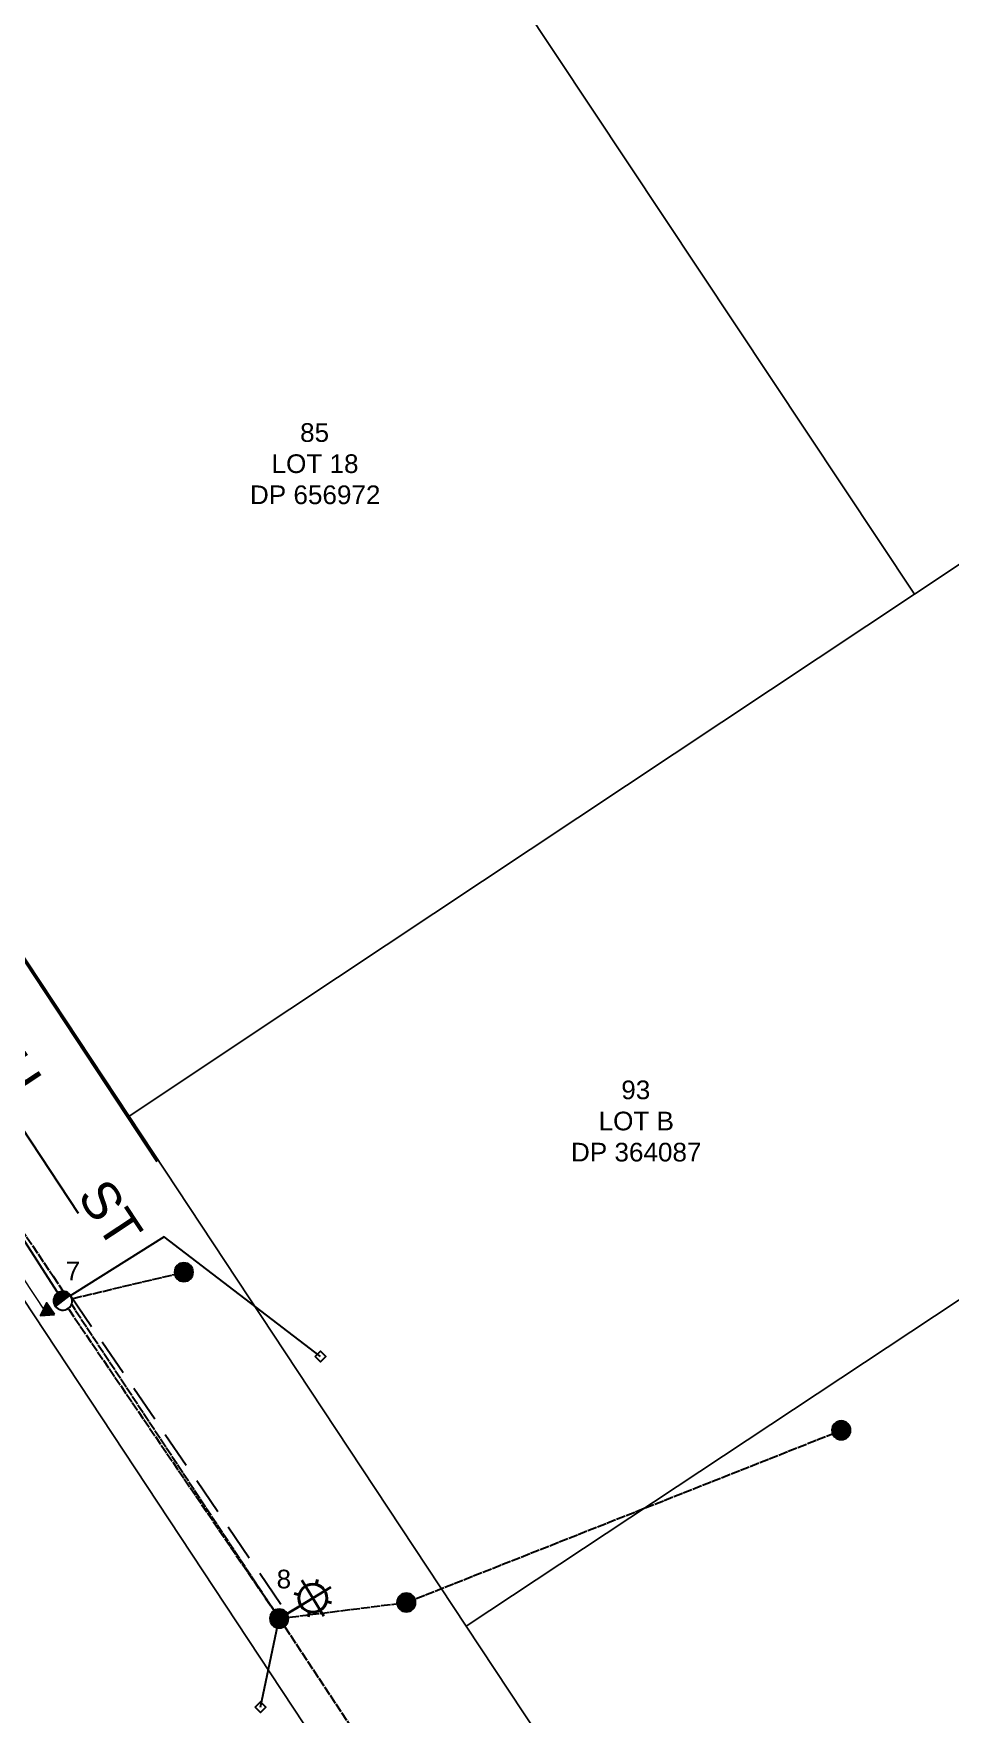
# Model space of a CAD drawing. Header units: metres. Extents: x 302064 to 304096, y 6268242 to 6271990.
# Drawn here: x 303094.3 to 303192.6, y 6271036.3 to 6271216.3 of the extents above; entities that cross this region are included whole.
import ezdxf
from ezdxf.enums import TextEntityAlignment as Align

# ---------------------------------------------------------------- set-up
doc = ezdxf.new("R2010")
doc.units = ezdxf.units.M
for name, pattern in [('Cable Exist OH', [1, 1, 0]), ('Cable New OH', [6, 4, -2]), ('IE Trench LV', [6.5, 5, -1.5]), ('IECLTRLV', [6.5, 5, -1.5])]:
    doc.linetypes.add(name, pattern=pattern)
doc.layers.get('0').update_dxf_attribs({"color": 6})
for name, color, linetype in [('_User Miscellaneous1', 7, 'Continuous'), ('_User_LV_Exist', 7, 'Continuous'), ('DEVELOP', 2, 'Continuous'), ('Equip_SP_HV_NEW', 7, 'Continuous'), ('Equip_SP_SL_EXT', 7, 'Continuous'), ('Mains_LV_EXT', 5, 'Continuous'), ('Services_SP_EXT', 7, 'Continuous'), ('SupportsOH_SP_TR_HV_LV_SL_EXT', 7, 'Continuous'), ('SupportsOH_SP_TR_HV_LV_SL_MOD', 3, 'Continuous'), ('SupportsOH_SP_TR_HV_LV_SL_NEW', 7, 'Continuous'), ('XR01255_CC_DES$0$ROAD_CONTROL', 252, 'Continuous'), ('XR01255_CC_LOT_LAYOUT$0$F_LOT', 252, 'Continuous'), ('XR01255_CC_SURVEY$0$SERVICES-ELECTRICTY', 1, 'Continuous')]:
    doc.layers.add(name, color=color, linetype=linetype)
for name, color, linetype, lineweight in [('Cadastre Land Parcels_SP_EXT', 7, 'Continuous', 5), ('Cadastre Roads_SP_EXT', 9, 'Continuous', 5), ('Trench_SP_NEW', 7, 'IECLTRLV', 20)]:
    doc.layers.add(name, color=color, linetype=linetype, lineweight=lineweight)
doc.styles.add('iecARIAL', font='arial.ttf', dxfattribs={"height": 2})
doc.styles.add('POLE_LABEL', font='arial.ttf')
doc.styles.get("Standard").update_dxf_attribs({"font": 'arial.ttf'})
doc.linetypes.add('IE Trench HV', pattern='A,7,-0.2,["/",Standard,S=3,R=0,X=0.6,Y=-1.4],-2.5', length=9.7)
doc.linetypes.add('IECLNDOT', pattern='A,0,-0.1,[133,ltypeshp.shx,S=0.1,R=0,X=-0.2,Y=0],-3.5', length=3.6)

# ---------------------------------------------------------------- blocks, each defined once
blk = doc.blocks.new('SL_LANTERN_EXT')
at = {"lineweight": 40}
for p, q in [((-1.46, 5.68), (-1.06, 5.28)), ((0, 1.97), (0, 6.47)), ((1.46, 5.68), (1.06, 5.28)), ((-2.25, 4.22), (2.25, 4.22)), ((-1.46, 2.76), (-1.06, 3.16)), ((0, 0), (0, 2.72)), ((1.46, 2.76), (1.06, 3.16))]:
    blk.add_line(p, q, dxfattribs=at)
blk.add_circle((0, 4.22), 1.5, dxfattribs=at)
at = {"style": 'iecARIAL', "flags": 8}
blk.add_attdef('ASSET_NUM', (1.5, 1.5), '', height=2.5, dxfattribs=at)
for tag, p, height, flags in [('OPERATING_VOLTAGE', (0.98, -1.65), 0.2, 9), ('ORIENTATION', (0.98, -1.85), 0.2, 9), ('CONSTRUCTED_VOLTAGE', (0.98, -0.65), 0.2, 9), ('CONTROL_TYPE', (0.98, -0.85), 0.2, 9), ('LANTERN_PURPOSE', (0.98, -1.05), 0.2, 9), ('LANTERN_TYPE', (0.98, -1.25), 0.2, 9), ('NO_PHASES', (0.98, -1.45), 0.2, 9), ('LNUMBER', (2.18, -3.25), 2.5, 8), ('OWNED_BY', (0.98, -2.05), 0.2, 9), ('STATE', (0.98, -2.25), 0.2, 9), ('USAGE', (0.98, -2.45), 0.2, 9), ('CEXIST', (0.98, -2.65), 0.2, 9), ('CNEW', (0.98, -2.85), 0.2, 9), ('CNUMBER', (0.98, -3.05), 0.2, 9), ('CREMOVE', (0.98, -3.25), 0.2, 9), ('CREPLACE', (0.98, -3.45), 0.2, 9), ('LKINGHEIGHT', (0.98, -3.65), 0.2, 9), ('LBRACKET', (0.98, -3.85), 0.2, 9), ('LBRACKETVOCAB', (0.98, -4.05), 0.2, 9), ('LCATEGORY', (0.98, -4.25), 0.2, 9), ('LCHARGE1', (0.98, -4.45), 0.2, 9), ('LCHARGE1PERCENT', (0.98, -4.65), 0.2, 9), ('LCHARGE2', (0.98, -4.85), 0.2, 9), ('LCHARGE2PERCENT', (0.98, -5.05), 0.2, 9), ('LCHARGE3', (0.98, -5.25), 0.2, 9), ('LCHARGE3PERCENT', (0.98, -5.45), 0.2, 9), ('LEXIST', (0.98, -5.65), 0.2, 9), ('LLAMP', (0.98, -5.85), 0.2, 9), ('LLAMPVOCAB', (0.98, -6.05), 0.2, 9), ('LMAST', (0.98, -6.25), 0.2, 9), ('LMASTVOCAB', (0.98, -6.45), 0.2, 9), ('LNEW', (0.98, -6.65), 0.2, 9), ('LANTNUMBER', (0.98, -6.85), 0.2, 9), ('LOUTREACH', (0.98, -7.25), 0.2, 9), ('LOUTREACHVOCAB', (0.98, -7.45), 0.2, 9), ('LRATECODE', (0.98, -7.65), 0.2, 9), ('LREMOVE', (0.98, -7.85), 0.2, 9), ('LREPLACE', (0.98, -8.05), 0.2, 9), ('LTYPE', (0.98, -8.25), 0.2, 9), ('LTYPEVOCAB', (0.98, -8.45), 0.2, 9), ('LEGEND', (0.98, -8.65), 0.2, 9), ('LOCATION', (0.98, -8.85), 0.2, 9), ('NOTES', (0.98, -9.05), 0.2, 9), ('STREETNAME', (0.98, -9.25), 0.2, 9), ('SUBURB', (0.98, -9.45), 0.2, 1)]:
    blk.add_attdef(tag, p, '', height=height, dxfattribs=dict(flags=flags))
blk = doc.blocks.new('CCP_EXT')
at = {"flags": 9}
for tag, p in [('STATE', (0, -1.8)), ('LIFE_SUPPORT', (0, -1.6)), ('NOTES', (0, -2))]:
    blk.add_attdef(tag, text='', height=0.2, dxfattribs=at).set_placement(p, align=Align.MIDDLE_LEFT)
blk.add_wipeout([(0, 0.57), (0.57, 0), (0, -0.57), (-0.57, 0)])
blk.add_lwpolyline([(-0.57, 0), (0, 0.57), (0.57, 0), (0, -0.57), (-0.57, 0)])
at = {"flags": 1}
blk.add_attdef('Z', (0, 0), '', height=0.2, dxfattribs=at)
at = {"flags": 9}
for tag, p in [('CCP_TYPE', (0, 0)), ('CONSTRUCTED_VOLTAGE', (0, -0.2)), ('OPERATING_VOLTAGE', (0, -0.6)), ('ORIENTATION', (0, -0.8)), ('OWNED_BY', (0, -1)), ('NO_PHASES', (0, -0.4)), ('USAGE', (0, -1.2)), ('LEGEND', (0, -1.4))]:
    blk.add_attdef(tag, text='', height=0.2, dxfattribs=at).set_placement(p, align=Align.MIDDLE_LEFT)
blk = doc.blocks.new('POLE_EXT')
blk.add_hatch(color=256).paths.add_polyline_path([(-1, 0, 1), (1, 0, 1)])
blk.add_lwpolyline([(-1, 0, 1), (1, 0, 1)], format="xyb", close=True)
for tag, height, flags, p in [('pNumber', 2.5, 8, (-17.84, 2.07)), ('OWNED_BY', 0.2, 9, (1.35, -0.4)), ('SPECIAL_USE', 0.2, 9, (1.35, -0.8)), ('STATE', 0.2, 9, (1.35, -1)), ('cLV', 0.2, 9, (1.35, -1.4)), ('hDepth', 0.2, 9, (1.35, -1.6)), ('hDia', 0.2, 9, (1.35, -1.8)), ('PARENT', 0.2, 9, (1.35, -0.6)), ('USAGE', 0.2, 9, (1.35, -1.2)), ('cHV', 0.2, 9, (1.35, -2)), ('cLinedev', 0.2, 9, (1.35, -3.4)), ('LBRACKET', 0.2, 9, (1.35, -2.2)), ('LExisting', 0.2, 9, (1.35, -2.4)), ('LANTNUMBER', 0.2, 9, (1.35, -2.6)), ('LOther', 0.2, 9, (1.35, -2.8)), ('LRemove', 0.2, 9, (1.35, -3)), ('LEGEND', 0.2, 9, (1.35, -3.2)), ('LOCATION', 0.2, 9, (1.35, -3.6)), ('pExisting', 0.2, 9, (1.35, -3.8)), ('pFooting', 0.2, 9, (1.35, -4.4)), ('pNew', 0.2, 9, (1.35, -4.6)), ('pRelocate', 0.2, 9, (1.35, -5)), ('pRemove', 0.2, 9, (1.35, -5.2)), ('pReplace', 0.2, 9, (1.35, -5.4)), ('PFNUMBER', 0.2, 9, (1.35, -4)), ('NEWPFNUMBER', 0.2, 9, (1.35, -4.2)), ('pStay', 0.2, 9, (1.35, -5.6)), ('pType', 0.2, 9, (1.35, -5.8)), ('cspan', 0.2, 9, (1.35, -6)), ('STREETNAME', 0.2, 9, (1.35, -6.2)), ('SUBURB', 0.2, 9, (1.35, -6.4)), ('OPERATED_BY', 0.2, 9, (1.36, -7.01)), ('NOTES', 0.2, 9, (1.35, -6.6)), ('MAINTAINED_BY', 0.2, 9, (1.36, -6.81))]:
    blk.add_attdef(tag, text='', height=height, dxfattribs=dict(flags=flags)).set_placement(p, align=Align.MIDDLE_LEFT)
at = {"style": 'POLE_LABEL'}
for tag, height, flags, p in [('ASSET_NUM', 2.5, 8, (2, 2)), ('STRUCTURE_PLANT_NUMBER', 0.2, 9, (1.35, 0.03)), ('STREET_CODE', 0.2, 9, (1.35, -0.2))]:
    blk.add_attdef(tag, text='', height=height, dxfattribs=dict(at, flags=flags)).set_placement(p, align=Align.MIDDLE_LEFT)
at = {"flags": 1}
blk.add_attdef('Z', (1.35, -7.33), '', height=0.2, dxfattribs=at)
blk = doc.blocks.new('UGOH_NEW')
blk.add_hatch(color=256).paths.add_polyline_path([(-0.75, 1.7), (0.75, 1.7), (0, 3)])
blk.add_lwpolyline([(-0.75, 1.7), (0.75, 1.7), (0, 3)], close=True)
for tag, flags, p in [('CONSTRUCTED_VOLTAGE', 9, (1.5, 0)), ('ACTUAL_STATUS', 9, (1.5, -1.6)), ('OPERATING_VOLTAGE', 9, (1.5, -0.2)), ('ORIENTATION', 9, (1.5, -0.4)), ('STATE', 9, (1.5, -0.6)), ('OWNED_BY', 9, (1.5, -1)), ('OPERATED_BY', 9, (1.5, -1.2)), ('USAGE', 9, (1.5, -0.8)), ('MAINTAINED_BY', 9, (1.5, -1.4)), ('NUMBER_OF_PHASES', 9, (1.5, -1.8)), ('TYPE', 1, (1.5, -2))]:
    blk.add_attdef(tag, text='', height=0.2, dxfattribs=dict(flags=flags)).set_placement(p, align=Align.MIDDLE_LEFT)
blk = doc.blocks.new('A$2957')
blk.add_blockref('UGOH_NEW', (0, 0))
blk = doc.blocks.new('A$C07AF69C9')
at = {"layer": 'XR01255_CC_SURVEY$0$SERVICES-ELECTRICTY'}
h = blk.add_hatch(color=256, dxfattribs=at)
h.dxf.hatch_style = 1
h.paths.add_polyline_path([(170.39, 62.87), (170.22, 62.87, 0.414214), (170.39, 62.69)])
h.paths.add_polyline_path([(170.39, 63.04), (170.39, 62.87), (170.57, 62.87, 0.414214)])
at = {"layer": 'XR01255_CC_DES$0$ROAD_CONTROL'}
blk.add_lwpolyline([(106.4, 172.13), (172.29, 72.25)], dxfattribs=at)
at = {"layer": 'XR01255_CC_LOT_LAYOUT$0$F_LOT'}
blk.add_lwpolyline([(123.07, 165.13), (180.69, 77.78)], dxfattribs=at)
at = {"layer": 'XR01255_CC_SURVEY$0$SERVICES-ELECTRICTY'}
for p, q in [((170.39, 62.69), (170.39, 63.04)), ((170.22, 62.87), (170.57, 62.87))]:
    blk.add_line(p, q, dxfattribs=at)
blk.add_circle((170.39, 62.87), 0.175, dxfattribs=at)
blk = doc.blocks.new('POLE_REPLACE_NEW')
for tag, height, flags, p in [('ASSET_NUM', 2.5, 8, (2, 2)), ('cLinedev', 0.2, 9, (1.5, -3.2)), ('LExisting', 0.2, 9, (1.5, -2.2)), ('LANTNUMBER', 0.2, 9, (1.5, -2.4)), ('LOther', 0.2, 9, (1.5, -2.6)), ('LRemove', 0.2, 9, (1.5, -2.8)), ('LEGEND', 0.2, 9, (1.5, -3)), ('pExisting', 0.2, 9, (1.5, -3.4)), ('PFNUMBER', 0.2, 9, (1.5, -3.6)), ('NEWPFNUMBER', 0.2, 9, (1.5, -3.8)), ('pFooting', 0.2, 9, (1.5, -4)), ('pNew', 0.2, 9, (1.5, -4.2)), ('pNumber', 0.2, 9, (1.5, -4.4)), ('pRelocate', 0.2, 9, (1.5, -4.6)), ('pRemove', 0.2, 9, (1.5, -4.8)), ('pReplace', 0.2, 9, (1.5, -5)), ('pStay', 0.2, 9, (1.5, -5.2)), ('pType', 0.2, 9, (1.5, -5.4)), ('cspan', 0.2, 9, (1.5, -5.6)), ('SUBURB', 0.2, 9, (1.5, -5.8)), ('STREETNAME', 0.2, 9, (1.5, -6)), ('OPERATED_BY', 0.2, 9, (1.5, -6.6)), ('Z', 0.2, 1, (1.5, -7)), ('LOCATION', 0.2, 9, (1.5, -6.2)), ('NOTES', 0.2, 9, (1.5, -6.4)), ('MAINTAINED_BY', 0.2, 9, (1.5, -6.8))]:
    blk.add_attdef(tag, text='', height=height, dxfattribs=dict(flags=flags)).set_placement(p, align=Align.MIDDLE_LEFT)
blk.add_wipeout([(0, 1), (-0.13, 0.99), (-0.25, 0.97), (-0.37, 0.93), (-0.48, 0.88), (-0.59, 0.81), (-0.68, 0.73), (-0.77, 0.64), (-0.84, 0.54), (-0.9, 0.43), (-0.95, 0.31), (-0.98, 0.19), (-1, 0.06), (-1, -0.06), (-0.98, -0.19), (-0.95, -0.31), (-0.9, -0.43), (-0.84, -0.54), (-0.77, -0.64), (-0.68, -0.73), (-0.59, -0.81), (-0.48, -0.88), (-0.37, -0.93), (-0.25, -0.97), (-0.13, -0.99), (0, -1), (0.13, -0.99), (0.25, -0.97), (0.37, -0.93), (0.48, -0.88), (0.59, -0.81), (0.68, -0.73), (0.77, -0.64), (0.84, -0.54), (0.9, -0.43), (0.95, -0.31), (0.98, -0.19), (1, -0.06), (1, 0.06), (0.98, 0.19), (0.95, 0.31), (0.9, 0.43), (0.84, 0.54), (0.77, 0.64), (0.68, 0.73), (0.59, 0.81), (0.48, 0.88), (0.37, 0.93), (0.25, 0.97), (0.13, 0.99)])
h = blk.add_hatch(color=256)
edge = h.paths.add_edge_path()
edge.add_arc((0, 0), 1, 270, 450)
edge.add_line((0, 1), (0, -1))
blk.add_lwpolyline([(0, 1), (0, -1)])
at = {"lineweight": -3}
blk.add_arc((0, 0), 1, 90, 270, dxfattribs=at)
blk.add_arc((0, 0), 1, 270, 90)
at = {"style": 'POLE_LABEL', "flags": 9}
blk.add_attdef('STRUCTURE_PLANT_NUMBER', text='', height=0.2, dxfattribs=at).set_placement((1.5, 0.24), align=Align.MIDDLE_LEFT)
at = {"flags": 9}
for tag, p in [('STREET_CODE', (1.5, 0)), ('OWNED_BY', (1.5, -0.2)), ('SPECIAL_USE', (1.5, -0.6)), ('STATE', (1.5, -0.8)), ('cLV', (1.5, -1.2)), ('cHV', (1.5, -1.8)), ('PARENT', (1.5, -0.4)), ('USAGE', (1.5, -1)), ('hDepth', (1.5, -1.4)), ('hDia', (1.5, -1.6)), ('LBRACKET', (1.5, -2))]:
    blk.add_attdef(tag, text='', height=0.2, dxfattribs=at).set_placement(p, align=Align.MIDDLE_LEFT)

msp = doc.modelspace()

# ---------------------------------------------------------------- linework, layer by layer
at = {"layer": '_User_LV_Exist', "linetype": 'IECLNDOT'}
msp.add_lwpolyline([(303072.449, 6271119.522), (303097.4764, 6271080.6084)], dxfattribs=at)
at = {"layer": '_User_LV_Exist', "linetype": 'Cable Exist OH'}
for points in [[(303097.4632, 6271080.6001), (303110.439, 6271083.6629)], [(303097.4822, 6271080.5999), (303120.656, 6271046.596)], [(303134.2994, 6271048.2912), (303180.881, 6271066.727)], [(303120.6764, 6271046.5661), (303134.28, 6271048.279)], [(303120.656, 6271046.596), (303143.739, 6271011.697)]]:
    msp.add_lwpolyline(points, dxfattribs=at)
at = {"layer": '_User_LV_Exist', "linetype": 'Cable New OH'}
msp.add_lwpolyline([(303098.3086, 6271081.1631), (303121.4824, 6271047.1592)], dxfattribs=at)
at = {"layer": 'Cadastre Land Parcels_SP_EXT', "linetype": 'Continuous'}
for points in [[(303272.516, 6271211.95), (303214.963, 6271298.922), (303131.131, 6271243.01), (303188.715, 6271156.278), (303272.516, 6271211.95)], [(303104.574, 6271100.392), (303121.793, 6271111.829), (303188.715, 6271156.278), (303131.131, 6271243.01), (303119.257, 6271235.087), (303047.262, 6271187.046), (303104.574, 6271100.392)], [(303308.791, 6271156.973), (303272.516, 6271211.95), (303188.715, 6271156.278), (303121.793, 6271111.829), (303104.574, 6271100.392), (303122.59, 6271073.133), (303140.684, 6271045.758), (303308.791, 6271156.973)], [(303336.271, 6271115.343), (303308.791, 6271156.973), (303140.684, 6271045.758), (303168.249, 6271004.056), (303170.669, 6271005.366), (303336.271, 6271115.343)], [(303123.371, 6271035.183), (303090.76, 6271084.541), (303023.65, 6271040.271), (303084.269, 6270948.803), (303124.6, 6270975.454), (303151.213, 6270993.041), (303123.371, 6271035.183)]]:
    msp.add_lwpolyline(points, close=True, dxfattribs=at)
at = {"layer": 'Mains_LV_EXT', "linetype": 'Cable Exist OH'}
for points in [[(303071.5187, 6271120.3198), (303096.424, 6271083.232)], [(303096.424, 6271083.232), (303120.656, 6271046.596)], [(303120.656, 6271046.596), (303143.739, 6271011.697)]]:
    msp.add_lwpolyline(points, dxfattribs=at)
at = {"layer": 'Trench_SP_NEW', "linetype": 'IE Trench HV', "flags": 128}
msp.add_lwpolyline([(303007.621, 6271162.2664), (303026.0927, 6271174.472), (303033.8366, 6271172.8781), (303095.6165, 6271079.3673)], dxfattribs=at)

# ---------------------------------------------------------------- block references
at = {"layer": 'DEVELOP'}
msp.add_blockref('A$C07AF69C9', (302926.842, 6271017.7237), dxfattribs=at)
at = {"layer": 'Equip_SP_HV_NEW', "linetype": 'IE Trench LV', "rotation": 124.2746114291924}
msp.add_blockref('A$2957', (303097.5559, 6271080.7099), dxfattribs=at)
at = {"layer": 'Equip_SP_SL_EXT', "rotation": 301.1902318713264}
msp.add_blockref('SL_LANTERN_EXT', (303120.6574, 6271046.5546), dxfattribs=at)
at = {"layer": 'SupportsOH_SP_TR_HV_LV_SL_EXT'}
for p in [(303110.439, 6271083.6629), (303180.881, 6271066.727), (303134.28, 6271048.279), (303120.657, 6271046.554)]:
    msp.add_blockref('POLE_EXT', p, dxfattribs=at)
at = {"layer": 'SupportsOH_SP_TR_HV_LV_SL_MOD', "rotation": 92.70881596029143}
msp.add_blockref('POLE_EXT', (303097.4827, 6271080.6046), dxfattribs=at)

# ---------------------------------------------------------------- texts
at = {"layer": '_User Miscellaneous1', "lineweight": 25}
msp.add_text('MCCULLOCH        ST', height=4, rotation=303.462463, dxfattribs=at).set_placement((303072.5788, 6271131.7127))
at = {"layer": '_User Miscellaneous1', "lineweight": 25, "char_height": 2, "attachment_point": 1}
for s, insert, width in [('\\pi5.5994;85\\P\\pi2.5455;LOT 18      \\P\\pi0.23173;DP 656972', (303117.2974, 6271174.6072), 14.081467), ('\\pi5.6083;93\\P\\pi3.1806;LOT B      \\P\\pi0.2215;DP 364087', (303151.7046, 6271104.1911), 14.081467), ('\\pi1.5668;7', (303096.212, 6271084.7904), 4.428216), ('\\pi1.5552;8', (303118.8291, 6271051.7897), 4.428216)]:
    msp.add_mtext(s, dxfattribs=dict(at, insert=insert, width=width))

# ---------------------------------------------------------------- next in the draw order: block references
at = {"layer": 'Services_SP_EXT'}
for p in [(303125.0695, 6271074.6289), (303118.6484, 6271037.0593)]:
    msp.add_blockref('CCP_EXT', p, dxfattribs=at)

# ---------------------------------------------------------------- next in the draw order: block references
for p in [(303125.0695, 6271074.6289), (303118.6484, 6271037.0593)]:
    msp.add_blockref('CCP_EXT', p, dxfattribs=at)

# ---------------------------------------------------------------- next in the draw order: linework, layer by layer
at = {"layer": 'Cadastre Roads_SP_EXT', "linetype": 'Continuous'}
msp.add_lwpolyline([(303104.574, 6271100.392), (303047.262, 6271187.046), (303039.925, 6271182.171), (303030.427, 6271175.862), (303090.76, 6271084.541), (303123.371, 6271035.183), (303151.213, 6270993.041), (303158.626, 6270997.835), (303168.249, 6271004.056), (303140.684, 6271045.758), (303122.59, 6271073.133), (303104.574, 6271100.392)], close=True, dxfattribs=at)
at = {"layer": 'Services_SP_EXT'}
for points in [[(303125.0696, 6271074.629), (303108.33, 6271087.46), (303097.4591, 6271080.6352)], [(303118.6484, 6271037.0594), (303120.6571, 6271046.554)]]:
    msp.add_lwpolyline(points, dxfattribs=at)

# ---------------------------------------------------------------- next in the draw order: block references
at = {"layer": 'SupportsOH_SP_TR_HV_LV_SL_NEW', "rotation": 127.5844445826745}
msp.add_blockref('POLE_REPLACE_NEW', (303097.4822, 6271080.5999), dxfattribs=at)

doc.saveas('drawing.dxf')
